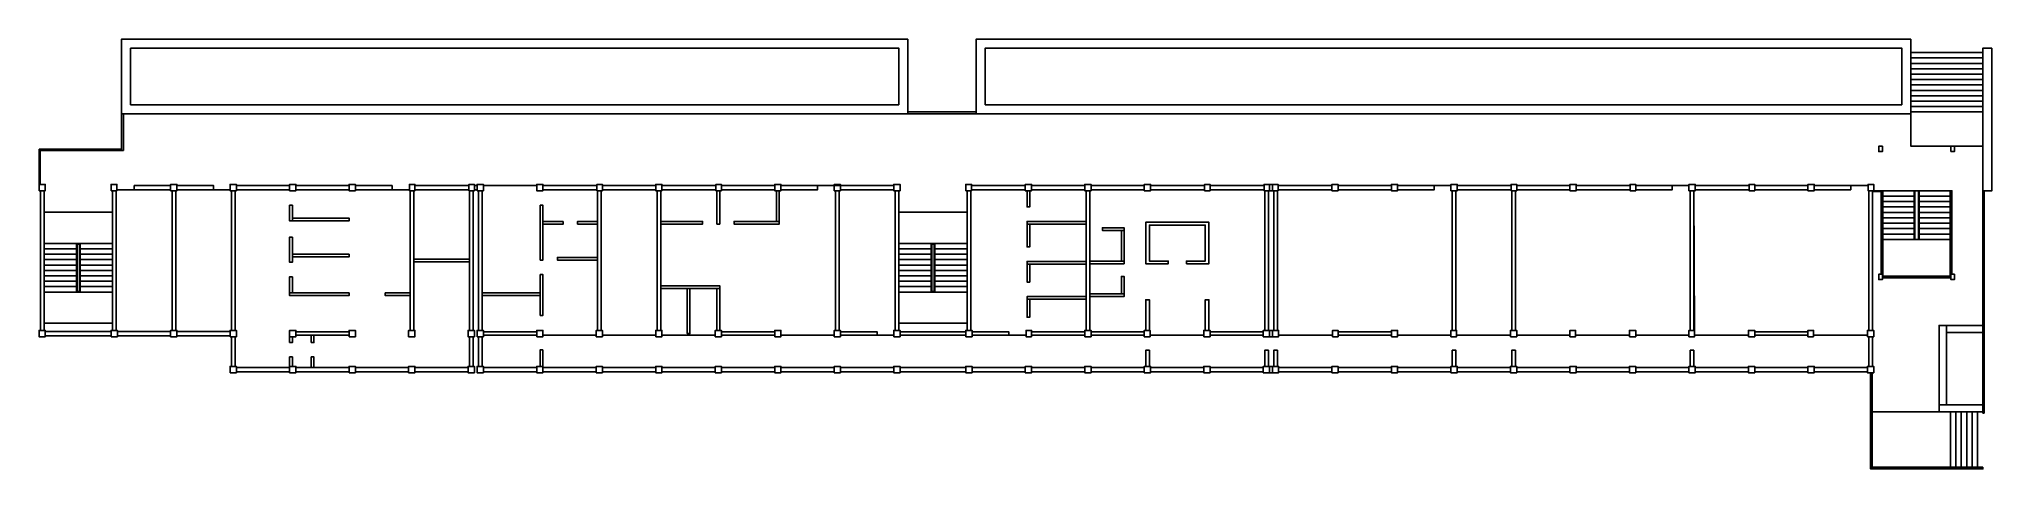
# Model space of a CAD drawing. Extents: x 1507 to 12338, y 1349 to 3734.
import ezdxf

# ---------------------------------------------------------------- set-up
doc = ezdxf.new("R2010")
doc.units = 0
doc.header["$MEASUREMENT"] = 0
for name, color, linetype in [('Entrance', 2, 'CONTINUOUS'), ('Labs', 1, 'CONTINUOUS'), ('Offices', 1, 'CONTINUOUS'), ('Stairs', 2, 'CONTINUOUS'), ('Toilets', 40, 'CONTINUOUS'), ('Walls', 6, 'CONTINUOUS')]:
    doc.layers.add(name, color=color, linetype=linetype)

msp = doc.modelspace()

# ---------------------------------------------------------------- linework, layer by layer
at = {"layer": 'Entrance'}
for points in [[(11888, 3329), (12288, 3329), (12288, 3139), (11888, 3139)], [(12108, 1665), (11673, 1665), (11673, 1359), (12108, 1359)]]:
    msp.add_lwpolyline(points, close=True, dxfattribs=at)
at = {"layer": 'Labs'}
for points in [[(9345, 2117), (9337, 2117), (9337, 2090), (9042, 2090), (9042, 2117), (9007, 2117), (9007, 2110), (8712, 2110), (8712, 2117), (8681, 2117), (8681, 2090), (8382, 2090), (8382, 2117), (8375, 2117), (8375, 2892), (8379, 2892), (8379, 2898), (8677, 2898), (8677, 2892), (8712, 2892), (8712, 2898), (9007, 2898), (9007, 2892), (9042, 2892), (9042, 2898), (9245, 2898), (9245, 2921), (9337, 2921), (9337, 2892), (9345, 2892)], [(10665, 2117), (10657, 2117), (10657, 2090), (10362, 2090), (10362, 2117), (10327, 2117), (10327, 2090), (10029, 2090), (10029, 2117), (9997, 2117), (9997, 2090), (9702, 2090), (9702, 2117), (9695, 2117), (9695, 2892), (9702, 2892), (9702, 2898), (9997, 2898), (9997, 2892), (10032, 2892), (10032, 2898), (10331, 2898), (10331, 2892), (10362, 2892), (10362, 2898), (10565, 2898), (10565, 2921), (10657, 2921), (10657, 2892), (10665, 2892)], [(11655, 2117), (11647, 2117), (11647, 2090), (11349, 2090), (11349, 2117), (11317, 2117), (11317, 2110), (11022, 2110), (11022, 2117), (10987, 2117), (10987, 2090), (10689, 2090), (10689, 2117), (10685, 2892), (10692, 2892), (10692, 2898), (10991, 2898), (10991, 2892), (11022, 2892), (11022, 2898), (11317, 2898), (11317, 2892), (11352, 2892), (11352, 2898), (11555, 2898), (11555, 2921), (11651, 2921), (11651, 2892), (11655, 2892)]]:
    msp.add_lwpolyline(points, close=True, dxfattribs=at)
at = {"layer": 'Offices'}
for p, q in [((3465, 2898), (3561, 2898)), ((5825, 2921), (5952, 2921)), ((6155, 2090), (6247, 2090))]:
    msp.add_line(p, q, dxfattribs=at)
for points in [[(3565, 2325), (3427, 2325), (3427, 2310), (3565, 2310), (3565, 2117), (3557, 2117), (3557, 2082), (3592, 2082), (3592, 2117), (3585, 2117), (3585, 2498), (3895, 2498), (3895, 2117), (3887, 2117), (3887, 2082), (3895, 2082), (3895, 1917), (3887, 1917), (3887, 1911), (3592, 1911), (3592, 1917), (3557, 1917), (3557, 1911), (3262, 1911), (3262, 1917), (3227, 1917), (3227, 1911), (3032, 1911), (3032, 1970), (3017, 1970), (3017, 1911), (2932, 1911), (2932, 1917), (2912, 1917), (2912, 1970), (2897, 1970), (2897, 1917), (2897, 1911), (2602, 1911), (2602, 1917), (2595, 1917), (2595, 2082), (2602, 2082), (2602, 2117), (2595, 2117), (2595, 2892), (2602, 2892), (2602, 2898), (2897, 2898), (2897, 2892), (2932, 2892), (2932, 2898), (3227, 2898), (3227, 2892), (3262, 2892), (3262, 2898), (3465, 2898), (3561, 2898), (3561, 2892), (3565, 2892)], [(4605, 2722), (4494, 2722), (4494, 2707), (4605, 2707), (4605, 2522), (4382, 2522), (4382, 2507), (4605, 2507), (4605, 2117), (4597, 2117), (4597, 2090), (4302, 2090), (4302, 2117), (4267, 2117), (4267, 2110), (3972, 2110), (3972, 2117), (3965, 2117), (3965, 2310), (4287, 2310), (4287, 2200), (4302, 2200), (4302, 2427), (4287, 2427), (4287, 2325), (3965, 2325), (3965, 2892), (3972, 2892), (3972, 2921), (4267, 2921), (4267, 2892), (4302, 2892), (4302, 2898), (4601, 2898), (4601, 2892), (4605, 2892)], [(4935, 2117), (4927, 2117), (4927, 2090), (4632, 2090), (4632, 2117), (4625, 2117), (4625, 2892), (4632, 2892), (4632, 2898), (4927, 2898), (4927, 2892), (4935, 2892)], [(5925, 2117), (5917, 2117), (5917, 2090), (5622, 2090), (5622, 2117), (5587, 2117), (5587, 2110), (5292, 2110), (5292, 2117), (5282, 2117), (5282, 2350), (5282, 2365), (4955, 2365), (4955, 2707), (5187, 2707), (5187, 2722), (4955, 2722), (4955, 2892), (4962, 2892), (4962, 2898), (5261, 2898), (5261, 2892), (5267, 2892), (5267, 2707), (5282, 2707), (5282, 2892), (5292, 2892), (5292, 2898), (5587, 2898), (5587, 2892), (5597, 2892), (5597, 2722), (5362, 2722), (5362, 2707), (5612, 2707), (5612, 2722), (5612, 2722), (5612, 2892), (5622, 2892), (5622, 2898), (5825, 2898), (5825, 2921), (5917, 2921), (5917, 2892), (5925, 2892)], [(6255, 2117), (6247, 2117), (6247, 2090), (6155, 2090), (6155, 2110), (5952, 2110), (5952, 2117), (5945, 2117), (5945, 2892), (5952, 2892), (5952, 2898), (6247, 2898), (6247, 2892), (6255, 2892)], [(6987, 2385), (7002, 2385), (7002, 2485), (7315, 2485), (7315, 2305), (6987, 2305), (6987, 2290), (6987, 2190), (7002, 2190), (7002, 2290), (7315, 2290), (7315, 2117), (7307, 2117), (7307, 2110), (7012, 2110), (7012, 2117), (6981, 2117), (6981, 2090), (6885, 2090), (6885, 2110), (6682, 2110), (6682, 2117), (6675, 2117), (6675, 2892), (6679, 2892), (6679, 2898), (6977, 2898), (6977, 2892), (6987, 2892), (6987, 2802), (7002, 2802), (7002, 2892), (7012, 2892), (7012, 2898), (7307, 2898), (7307, 2892), (7315, 2892), (7315, 2722), (6987, 2722), (6987, 2707), (6987, 2580), (7002, 2580), (7002, 2707), (7315, 2707), (7315, 2500), (6987, 2500), (6987, 2485)], [(8305, 2117), (8297, 2117), (8297, 2110), (8002, 2110), (8002, 2117), (7995, 2117), (7995, 2287), (7975, 2287), (7975, 2117), (7967, 2117), (7967, 2090), (7669, 2090), (7669, 2117), (7665, 2117), (7665, 2287), (7645, 2287), (7645, 2117), (7637, 2117), (7637, 2110), (7342, 2110), (7342, 2117), (7335, 2117), (7335, 2305), (7525, 2305), (7525, 2320), (7525, 2417), (7510, 2417), (7510, 2320), (7335, 2320), (7335, 2487), (7525, 2487), (7525, 2502), (7525, 2672), (7525, 2687), (7405, 2687), (7405, 2672), (7510, 2672), (7510, 2502), (7335, 2502), (7335, 2892), (7342, 2892), (7342, 2898), (7637, 2898), (7637, 2892), (7672, 2892), (7672, 2898), (7971, 2898), (7971, 2892), (8002, 2892), (8002, 2898), (8301, 2898), (8301, 2892), (8305, 2892)], [(9675, 2117), (9667, 2117), (9667, 2090), (9369, 2090), (9369, 2117), (9365, 2117), (9365, 2892), (9372, 2892), (9372, 2898), (9671, 2898), (9671, 2892), (9675, 2892)], [(4414, 2722), (4302, 2722), (4302, 2812), (4287, 2812), (4287, 2507), (4302, 2507), (4302, 2707), (4414, 2707)], [(5267, 2117), (5257, 2117), (5257, 2090), (4962, 2090), (4962, 2117), (4955, 2117), (4955, 2350), (5102, 2350), (5102, 2100), (5117, 2100), (5117, 2350), (5267, 2350)]]:
    msp.add_lwpolyline(points, close=True, dxfattribs=at)
at = {"layer": 'Stairs'}
for p, q in [((12288, 3659), (11888, 3659)), ((12288, 3629), (11888, 3629)), ((12288, 3599), (11888, 3599)), ((12288, 3569), (11888, 3569)), ((12288, 3539), (11888, 3539)), ((12288, 3509), (11888, 3509)), ((12288, 3479), (11888, 3479)), ((12288, 3449), (11888, 3449)), ((12288, 3419), (11888, 3419)), ((12288, 3389), (11888, 3389)), ((12288, 3359), (11888, 3359)), ((12288, 3329), (11888, 3329)), ((11729, 2429), (11729, 2892)), ((12111, 2892), (11729, 2892)), ((11729, 2862), (11910, 2862)), ((11729, 2832), (11910, 2832)), ((11733, 2622), (11733, 2892)), ((11733, 2418), (11733, 2892)), ((11906, 2892), (11906, 2622)), ((11910, 2892), (11910, 2622)), ((11930, 2892), (11930, 2622)), ((11930, 2862), (12111, 2862)), ((11930, 2832), (12111, 2832)), ((11934, 2892), (11934, 2622)), ((12107, 2892), (12107, 2418)), ((12111, 2892), (12111, 2429)), ((11729, 2802), (11910, 2802)), ((11729, 2772), (11910, 2772)), ((11729, 2742), (11910, 2742)), ((11729, 2712), (11910, 2712)), ((11930, 2802), (12111, 2802)), ((11930, 2772), (12111, 2772)), ((11930, 2742), (12111, 2742)), ((11930, 2712), (12111, 2712)), ((1535, 2600), (1715, 2600)), ((1715, 2330), (1715, 2600)), ((1735, 2600), (1715, 2600)), ((1719, 2330), (1719, 2600)), ((1731, 2330), (1731, 2600)), ((1735, 2600), (1915, 2600)), ((1735, 2330), (1735, 2600)), ((6275, 2600), (6455, 2600)), ((6455, 2330), (6455, 2600)), ((6475, 2600), (6455, 2600)), ((6459, 2330), (6459, 2600)), ((6471, 2330), (6471, 2600)), ((6475, 2330), (6475, 2600)), ((6475, 2600), (6655, 2600)), ((11729, 2682), (11910, 2682)), ((11729, 2652), (11910, 2652)), ((11729, 2622), (12111, 2622)), ((11930, 2682), (12111, 2682)), ((11930, 2652), (12111, 2652)), ((1535, 2570), (1715, 2570)), ((1535, 2540), (1715, 2540)), ((1535, 2510), (1715, 2510)), ((1735, 2596), (1715, 2596)), ((1735, 2570), (1915, 2570)), ((1735, 2540), (1915, 2540)), ((1735, 2510), (1915, 2510)), ((6275, 2570), (6455, 2570)), ((6275, 2540), (6455, 2540)), ((6275, 2510), (6455, 2510)), ((6475, 2596), (6455, 2596)), ((6475, 2570), (6655, 2570)), ((6475, 2540), (6655, 2540)), ((6475, 2510), (6655, 2510)), ((1535, 2480), (1715, 2480)), ((1535, 2450), (1715, 2450)), ((1535, 2420), (1715, 2420)), ((1535, 2390), (1715, 2390)), ((1735, 2480), (1915, 2480)), ((1735, 2450), (1915, 2450)), ((1735, 2420), (1915, 2420)), ((1735, 2390), (1915, 2390)), ((6275, 2480), (6455, 2480)), ((6275, 2450), (6455, 2450)), ((6275, 2420), (6455, 2420)), ((6275, 2390), (6455, 2390)), ((6475, 2480), (6655, 2480)), ((6475, 2450), (6655, 2450)), ((6475, 2420), (6655, 2420)), ((6475, 2390), (6655, 2390)), ((11730, 2418), (12107, 2418)), ((11730, 2414), (12110, 2414)), ((1535, 2360), (1715, 2360)), ((1535, 2330), (1715, 2330)), ((1715, 2334), (1735, 2334)), ((1715, 2330), (1735, 2330)), ((1735, 2360), (1915, 2360)), ((1735, 2330), (1915, 2330)), ((6275, 2360), (6455, 2360)), ((6275, 2330), (6455, 2330)), ((6455, 2334), (6475, 2334)), ((6455, 2330), (6475, 2330)), ((6475, 2360), (6655, 2360)), ((6475, 2330), (6655, 2330)), ((12108, 1359), (12108, 1665)), ((12138, 1359), (12138, 1665)), ((12168, 1359), (12168, 1665)), ((12198, 1359), (12198, 1665)), ((12228, 1359), (12228, 1665)), ((12258, 1359), (12258, 1665))]:
    msp.add_line(p, q, dxfattribs=at)
for points in [[(12288, 3659), (11888, 3659), (11888, 3329), (12288, 3329)], [(12107, 2892), (11733, 2892), (11733, 2418), (12107, 2418)], [(1535, 2157), (1915, 2157), (1915, 2774), (1535, 2774)], [(6275, 2157), (6655, 2157), (6655, 2774), (6275, 2774)], [(12258, 1665), (12108, 1665), (12108, 1359), (12258, 1359)]]:
    msp.add_lwpolyline(points, close=True, dxfattribs=at)
at = {"layer": 'Toilets'}
for points in [[(2245, 2117), (2237, 2117), (2237, 2111), (1942, 2111), (1942, 2117), (1935, 2117), (1935, 2892), (1939, 2892), (1939, 2898), (2035, 2898), (2237, 2898), (2237, 2892), (2245, 2892)], [(2575, 2117), (2567, 2117), (2567, 2111), (2272, 2111), (2272, 2117), (2265, 2117), (2265, 2892), (2272, 2892), (2272, 2898), (2475, 2898), (2567, 2898), (2567, 2892), (2575, 2892)]]:
    msp.add_lwpolyline(points, close=True, dxfattribs=at)
at = {"layer": 'Walls'}
for points in [[(6325, 3734), (1965, 3734), (1965, 3319), (6325, 3319)], [(2015, 3684), (6275, 3684), (6275, 3369), (2015, 3369)], [(11888, 3734), (6705, 3734), (6705, 3319), (11888, 3319)], [(6755, 3369), (11838, 3369), (11838, 3684), (6755, 3684)], [(12338, 3684), (12288, 3684), (12288, 2892), (12338, 2892)], [(1975, 3115), (1975, 3319), (1965, 3319), (1965, 3115)], [(6325, 3319), (6705, 3319), (6705, 3329), (6325, 3329)], [(1507, 3122), (1965, 3122), (1965, 3115), (1507, 3115)], [(1513, 2927), (1507, 2927), (1507, 3115), (1513, 3115)], [(11730, 3139), (11710, 3139), (11710, 3109), (11730, 3109)], [(12110, 3109), (12130, 3109), (12130, 3139), (12110, 3139)], [(1507, 2892), (1542, 2892), (1542, 2927), (1507, 2927)], [(1907, 2892), (1939, 2892), (1939, 2927), (1907, 2927)], [(2237, 2892), (2272, 2892), (2272, 2927), (2237, 2927)], [(2567, 2892), (2602, 2892), (2602, 2927), (2567, 2927)], [(2897, 2892), (2932, 2892), (2932, 2927), (2897, 2927)], [(3227, 2892), (3262, 2892), (3262, 2927), (3227, 2927)], [(3561, 2892), (3592, 2892), (3592, 2927), (3561, 2927)], [(3891, 2892), (3922, 2892), (3922, 2927), (3891, 2927)], [(3937, 2892), (3972, 2892), (3972, 2927), (3937, 2927)], [(4267, 2892), (4302, 2892), (4302, 2927), (4267, 2927)], [(4601, 2892), (4632, 2892), (4632, 2927), (4601, 2927)], [(4927, 2892), (4962, 2892), (4962, 2927), (4927, 2927)], [(5261, 2892), (5292, 2892), (5292, 2927), (5261, 2927)], [(5587, 2892), (5622, 2892), (5622, 2927), (5587, 2927)], [(5917, 2892), (5952, 2892), (5952, 2927), (5917, 2927)], [(6247, 2892), (6282, 2892), (6282, 2927), (6247, 2927)], [(6247, 2892), (6282, 2892), (6282, 2927), (6247, 2927)], [(6647, 2892), (6679, 2892), (6679, 2927), (6647, 2927)], [(6977, 2892), (7012, 2892), (7012, 2927), (6977, 2927)], [(7307, 2892), (7342, 2892), (7342, 2927), (7307, 2927)], [(7637, 2892), (7672, 2892), (7672, 2927), (7637, 2927)], [(7971, 2892), (8002, 2892), (8002, 2927), (7971, 2927)], [(8332, 2927), (8347, 2927), (8347, 2892), (8332, 2892)], [(8677, 2892), (8712, 2892), (8712, 2927), (8677, 2927)], [(9007, 2892), (9042, 2892), (9042, 2927), (9007, 2927)], [(9337, 2892), (9372, 2892), (9372, 2927), (9337, 2927)], [(9671, 2892), (9702, 2892), (9702, 2927), (9671, 2927)], [(9997, 2892), (10032, 2892), (10032, 2927), (9997, 2927)], [(10331, 2892), (10362, 2892), (10362, 2927), (10331, 2927)], [(10657, 2892), (10692, 2892), (10692, 2927), (10657, 2927)], [(11317, 2892), (11352, 2892), (11352, 2927), (11317, 2927)], [(1535, 2892), (1515, 2892), (1515, 2117), (1535, 2117)], [(1935, 2117), (1915, 2117), (1915, 2892), (1935, 2892)], [(2035, 2921), (2237, 2921), (2237, 2898), (2035, 2898)], [(2265, 2892), (2245, 2892), (2245, 2117), (2265, 2117)], [(2272, 2921), (2475, 2921), (2475, 2898), (2272, 2898)], [(2595, 2892), (2575, 2892), (2575, 2117), (2595, 2117)], [(2897, 2921), (2602, 2921), (2602, 2898), (2897, 2898)], [(3227, 2921), (2932, 2921), (2932, 2898), (3227, 2898)], [(3465, 2921), (3262, 2921), (3262, 2898), (3465, 2898)], [(3585, 2117), (3565, 2117), (3565, 2892), (3585, 2892)], [(3592, 2921), (3891, 2921), (3891, 2898), (3592, 2898)], [(3915, 2117), (3895, 2117), (3895, 2892), (3915, 2892)], [(3922, 2921), (3937, 2921), (3937, 2898), (3922, 2898)], [(3965, 2892), (3945, 2892), (3945, 2117), (3965, 2117)], [(4601, 2921), (4302, 2921), (4302, 2898), (4601, 2898)], [(4625, 2892), (4605, 2892), (4605, 2117), (4625, 2117)], [(4927, 2921), (4632, 2921), (4632, 2898), (4927, 2898)], [(4955, 2892), (4935, 2892), (4935, 2117), (4955, 2117)], [(5261, 2921), (4962, 2921), (4962, 2898), (5261, 2898)], [(5267, 2707), (5282, 2707), (5282, 2892), (5267, 2892)], [(5292, 2921), (5587, 2921), (5587, 2898), (5292, 2898)], [(5612, 2892), (5597, 2892), (5597, 2722), (5612, 2722)], [(5825, 2921), (5622, 2921), (5622, 2898), (5825, 2898)], [(5925, 2892), (5945, 2892), (5945, 2117), (5925, 2117)], [(6247, 2921), (5952, 2921), (5952, 2898), (6247, 2898)], [(6255, 2117), (6275, 2117), (6275, 2892), (6255, 2892)], [(6675, 2892), (6655, 2892), (6655, 2117), (6675, 2117)], [(6977, 2921), (6679, 2921), (6679, 2898), (6977, 2898)], [(6987, 2802), (7002, 2802), (7002, 2892), (6987, 2892)], [(7307, 2921), (7012, 2921), (7012, 2898), (7307, 2898)], [(7315, 2117), (7335, 2117), (7335, 2892), (7315, 2892)], [(7637, 2921), (7342, 2921), (7342, 2898), (7637, 2898)], [(7971, 2921), (7672, 2921), (7672, 2898), (7971, 2898)], [(8002, 2921), (8301, 2921), (8301, 2898), (8002, 2898)], [(8305, 2117), (8325, 2117), (8325, 2892), (8305, 2892)], [(8375, 2117), (8355, 2117), (8355, 2892), (8375, 2892)], [(8677, 2921), (8379, 2921), (8379, 2898), (8677, 2898)], [(9007, 2921), (8712, 2921), (8712, 2898), (9007, 2898)], [(9245, 2921), (9042, 2921), (9042, 2898), (9245, 2898)], [(9365, 2892), (9345, 2892), (9345, 2117), (9365, 2117)], [(9671, 2921), (9372, 2921), (9372, 2898), (9671, 2898)], [(9695, 2892), (9675, 2892), (9675, 2117), (9695, 2117)], [(9997, 2921), (9702, 2921), (9702, 2898), (9997, 2898)], [(10331, 2921), (10032, 2921), (10032, 2898), (10331, 2898)], [(10565, 2921), (10362, 2921), (10362, 2898), (10565, 2898)], [(10665, 2117), (10685, 2117), (10685, 2892), (10665, 2892)], [(10692, 2921), (10991, 2921), (10991, 2898), (10692, 2898)], [(11022, 2921), (11317, 2921), (11317, 2898), (11022, 2898)], [(11352, 2921), (11555, 2921), (11555, 2898), (11352, 2898)], [(11675, 2117), (11655, 2117), (11655, 2892), (11675, 2892)], [(11724, 2892), (11675, 2892), (11675, 2888), (11724, 2888)], [(11729, 2892), (11724, 2892), (11724, 2429), (11729, 2429)], [(12111, 2429), (12116, 2429), (12116, 2892), (12111, 2892)], [(12288, 2892), (12294, 2892), (12294, 1659), (12288, 1659)], [(2912, 2812), (2897, 2812), (2897, 2725), (2912, 2725)], [(2912, 2740), (3227, 2740), (3227, 2725), (2912, 2725)], [(4302, 2812), (4287, 2812), (4287, 2507), (4302, 2507)], [(4414, 2722), (4302, 2722), (4302, 2707), (4414, 2707)], [(4494, 2722), (4605, 2722), (4605, 2707), (4494, 2707)], [(5187, 2722), (4955, 2722), (4955, 2707), (5187, 2707)], [(5612, 2707), (5362, 2707), (5362, 2722), (5612, 2722)], [(6987, 2722), (7315, 2722), (7315, 2707), (6987, 2707)], [(7870, 2487), (7870, 2502), (7975, 2502), (7975, 2702), (7665, 2702), (7665, 2502), (7770, 2502), (7770, 2487), (7645, 2487), (7645, 2717), (7995, 2717), (7995, 2487)], [(2912, 2635), (2897, 2635), (2897, 2495), (2912, 2495)], [(7002, 2707), (6987, 2707), (6987, 2580), (7002, 2580)], [(7525, 2687), (7405, 2687), (7405, 2672), (7525, 2672)], [(7525, 2502), (7510, 2502), (7510, 2672), (7525, 2672)], [(3227, 2540), (2912, 2540), (2912, 2525), (3227, 2525)], [(3585, 2513), (3895, 2513), (3895, 2498), (3585, 2498)], [(4382, 2522), (4605, 2522), (4605, 2507), (4382, 2507)], [(6987, 2485), (7315, 2485), (7315, 2500), (6987, 2500)], [(7335, 2502), (7525, 2502), (7525, 2487), (7335, 2487)], [(2912, 2415), (2897, 2415), (2897, 2325), (2912, 2325)], [(4302, 2427), (4287, 2427), (4287, 2200), (4302, 2200)], [(7002, 2485), (6987, 2485), (6987, 2385), (7002, 2385)], [(7525, 2417), (7510, 2417), (7510, 2320), (7525, 2320)], [(11730, 2429), (11710, 2429), (11710, 2399), (11730, 2399)], [(11730, 2414), (12110, 2414), (12110, 2409), (11730, 2409)], [(12130, 2429), (12110, 2429), (12110, 2399), (12130, 2399)], [(3227, 2325), (2897, 2325), (2897, 2310), (3227, 2310)], [(3427, 2325), (3565, 2325), (3565, 2310), (3427, 2310)], [(4287, 2325), (3965, 2325), (3965, 2310), (4287, 2310)], [(5282, 2365), (4955, 2365), (4955, 2350), (5282, 2350)], [(5117, 2350), (5102, 2350), (5102, 2100), (5117, 2100)], [(5282, 2350), (5267, 2350), (5267, 2117), (5282, 2117)], [(6987, 2305), (7315, 2305), (7315, 2290), (6987, 2290)], [(7002, 2190), (6987, 2190), (6987, 2290), (7002, 2290)], [(7525, 2305), (7335, 2305), (7335, 2320), (7525, 2320)], [(7665, 2287), (7645, 2287), (7645, 2117), (7665, 2117)], [(7995, 2117), (7975, 2117), (7975, 2287), (7995, 2287)], [(1507, 2082), (1542, 2082), (1542, 2117), (1507, 2117)], [(1542, 2111), (1907, 2111), (1907, 2088), (1542, 2088)], [(1907, 2082), (1942, 2082), (1942, 2117), (1907, 2117)], [(1942, 2111), (2237, 2111), (2237, 2088), (1942, 2088)], [(2237, 2082), (2272, 2082), (2272, 2117), (2237, 2117)], [(2272, 2111), (2567, 2111), (2567, 2088), (2272, 2088)], [(2567, 2082), (2602, 2082), (2602, 2117), (2567, 2117)], [(2575, 1917), (2595, 1917), (2595, 2082), (2575, 2082)], [(2897, 2082), (2932, 2082), (2932, 2117), (2897, 2117)], [(2897, 2050), (2912, 2050), (2912, 2082), (2897, 2082)], [(2932, 2110), (3227, 2110), (3227, 2090), (2932, 2090)], [(3017, 2050), (3032, 2050), (3032, 2090), (3017, 2090)], [(3227, 2082), (3262, 2082), (3262, 2117), (3227, 2117)], [(3557, 2082), (3592, 2082), (3592, 2117), (3557, 2117)], [(3887, 2082), (3922, 2082), (3922, 2117), (3887, 2117)], [(3915, 1917), (3895, 1917), (3895, 2082), (3915, 2082)], [(3937, 2082), (3972, 2082), (3972, 2117), (3937, 2117)], [(3965, 2082), (3945, 2082), (3945, 1917), (3965, 1917)], [(4267, 2110), (3972, 2110), (3972, 2090), (4267, 2090)], [(4267, 2082), (4302, 2082), (4302, 2117), (4267, 2117)], [(4267, 2082), (4302, 2082), (4302, 2117), (4267, 2117)], [(4597, 2082), (4632, 2082), (4632, 2117), (4597, 2117)], [(4927, 2082), (4962, 2082), (4962, 2117), (4927, 2117)], [(5257, 2082), (5292, 2082), (5292, 2117), (5257, 2117)], [(5587, 2110), (5292, 2110), (5292, 2090), (5587, 2090)], [(5587, 2082), (5622, 2082), (5622, 2117), (5587, 2117)], [(5917, 2082), (5952, 2082), (5952, 2117), (5917, 2117)], [(5917, 2082), (5952, 2082), (5952, 2117), (5917, 2117)], [(6155, 2110), (5952, 2110), (5952, 2090), (6155, 2090)], [(6247, 2082), (6282, 2082), (6282, 2117), (6247, 2117)], [(6647, 2110), (6282, 2110), (6282, 2090), (6647, 2090)], [(6647, 2082), (6682, 2082), (6682, 2117), (6647, 2117)], [(6647, 2082), (6682, 2082), (6682, 2117), (6647, 2117)], [(6885, 2110), (6682, 2110), (6682, 2090), (6885, 2090)], [(7012, 2110), (7307, 2110), (7307, 2090), (7012, 2090)], [(7307, 2082), (7342, 2082), (7342, 2117), (7307, 2117)], [(7307, 2082), (7342, 2082), (7342, 2117), (7307, 2117)], [(7637, 2110), (7342, 2110), (7342, 2090), (7637, 2090)], [(7637, 2082), (7669, 2082), (7669, 2117), (7637, 2117)], [(7967, 2082), (8002, 2082), (8002, 2117), (7967, 2117)], [(7967, 2082), (8002, 2082), (8002, 2117), (7967, 2117)], [(8297, 2090), (8002, 2090), (8002, 2110), (8297, 2110)], [(8297, 2082), (8332, 2082), (8332, 2117), (8297, 2117)], [(8297, 2082), (8332, 2082), (8332, 2117), (8297, 2117)], [(8347, 2117), (8332, 2117), (8332, 2082), (8347, 2082)], [(8347, 2082), (8382, 2082), (8382, 2117), (8347, 2117)], [(9007, 2110), (8712, 2110), (8712, 2090), (9007, 2090)], [(9007, 2082), (9042, 2082), (9042, 2117), (9007, 2117)], [(9337, 2082), (9369, 2082), (9369, 2117), (9337, 2117)], [(9667, 2082), (9702, 2082), (9702, 2117), (9667, 2117)], [(9997, 2082), (10029, 2082), (10029, 2117), (9997, 2117)], [(10327, 2082), (10362, 2082), (10362, 2117), (10327, 2117)], [(10657, 2082), (10689, 2082), (10689, 2117), (10657, 2117)], [(10987, 2082), (11022, 2082), (11022, 2117), (10987, 2117)], [(11317, 2090), (11022, 2090), (11022, 2110), (11317, 2110)], [(11647, 2082), (11682, 2082), (11682, 2117), (11647, 2117)], [(11647, 2082), (11682, 2082), (11682, 2117), (11647, 2117)], [(11675, 2082), (11655, 2082), (11655, 1917), (11675, 1917)], [(12085, 1705), (12045, 1705), (12045, 2145), (12085, 2145)], [(12085, 2145), (12288, 2145), (12288, 2105), (12085, 2105)], [(2912, 1970), (2897, 1970), (2897, 1917), (2912, 1917)], [(3032, 1970), (3017, 1970), (3017, 1911), (3032, 1911)], [(4302, 2010), (4287, 2010), (4287, 1917), (4302, 1917)], [(7665, 2007), (7645, 2007), (7645, 1917), (7665, 1917)], [(8325, 1917), (8305, 1917), (8305, 2007), (8325, 2007)], [(8375, 2007), (8355, 2007), (8355, 1917), (8375, 1917)], [(9345, 2007), (9365, 2007), (9365, 1917), (9345, 1917)], [(9695, 2007), (9675, 2007), (9675, 1917), (9695, 1917)], [(10685, 2007), (10665, 2007), (10665, 1917), (10685, 1917)], [(2567, 1882), (2602, 1882), (2602, 1917), (2567, 1917)], [(2567, 1882), (2602, 1882), (2602, 1917), (2567, 1917)], [(2897, 1911), (2602, 1911), (2602, 1888), (2897, 1888)], [(2897, 1882), (2932, 1882), (2932, 1917), (2897, 1917)], [(2932, 1911), (3227, 1911), (3227, 1888), (2932, 1888)], [(3227, 1882), (3262, 1882), (3262, 1917), (3227, 1917)], [(3557, 1882), (3592, 1882), (3592, 1917), (3557, 1917)], [(3887, 1882), (3922, 1882), (3922, 1917), (3887, 1917)], [(3937, 1882), (3972, 1882), (3972, 1917), (3937, 1917)], [(4302, 1917), (4267, 1917), (4267, 1882), (4302, 1882)], [(4597, 1917), (4632, 1917), (4632, 1882), (4597, 1882)], [(4927, 1917), (4962, 1917), (4962, 1882), (4927, 1882)], [(5257, 1917), (5292, 1917), (5292, 1882), (5257, 1882)], [(5292, 1911), (5587, 1911), (5587, 1888), (5292, 1888)], [(5587, 1917), (5622, 1917), (5622, 1882), (5587, 1882)], [(5917, 1917), (5952, 1917), (5952, 1882), (5917, 1882)], [(6247, 1917), (6282, 1917), (6282, 1882), (6247, 1882)], [(6647, 1917), (6682, 1917), (6682, 1882), (6647, 1882)], [(6977, 1917), (7012, 1917), (7012, 1882), (6977, 1882)], [(7012, 1911), (7307, 1911), (7307, 1888), (7012, 1888)], [(7307, 1917), (7342, 1917), (7342, 1882), (7307, 1882)], [(7637, 1917), (7672, 1917), (7672, 1882), (7637, 1882)], [(7967, 1917), (8002, 1917), (8002, 1882), (7967, 1882)], [(8297, 1917), (8332, 1917), (8332, 1882), (8297, 1882)], [(8332, 1882), (8347, 1882), (8347, 1917), (8332, 1917)], [(8347, 1917), (8382, 1917), (8382, 1882), (8347, 1882)], [(8677, 1917), (8712, 1917), (8712, 1882), (8677, 1882)], [(9007, 1911), (8712, 1911), (8712, 1888), (9007, 1888)], [(9007, 1917), (9042, 1917), (9042, 1882), (9007, 1882)], [(9337, 1917), (9372, 1917), (9372, 1882), (9337, 1882)], [(9372, 1911), (9667, 1911), (9667, 1888), (9372, 1888)], [(9667, 1917), (9702, 1917), (9702, 1882), (9667, 1882)], [(9997, 1917), (10032, 1917), (10032, 1882), (9997, 1882)], [(10327, 1917), (10362, 1917), (10362, 1882), (10327, 1882)], [(10657, 1917), (10692, 1917), (10692, 1882), (10657, 1882)], [(10987, 1917), (11022, 1917), (11022, 1882), (10987, 1882)], [(11317, 1911), (11022, 1911), (11022, 1888), (11317, 1888)], [(11022, 1911), (11317, 1911), (11317, 1888), (11022, 1888)], [(11352, 1917), (11317, 1917), (11317, 1882), (11352, 1882)], [(11682, 1917), (11647, 1917), (11647, 1882), (11682, 1882)], [(11665, 1359), (11673, 1359), (11673, 1882), (11665, 1882)], [(12288, 1705), (12045, 1705), (12045, 1665), (12288, 1665)], [(12288, 1359), (11665, 1359), (11665, 1349), (12288, 1349)]]:
    msp.add_lwpolyline(points, close=True, dxfattribs=at)
for points in [[(5261, 2892), (5261, 2927), (5292, 2927), (5292, 2892), (5261, 2892)], [(5587, 2892), (5587, 2927), (5622, 2927), (5622, 2892), (5587, 2892)], [(6247, 2892), (6247, 2927), (6282, 2927), (6282, 2892), (6247, 2892)], [(6647, 2892), (6647, 2927), (6679, 2927), (6679, 2892), (6647, 2892)], [(8301, 2892), (8301, 2927), (8332, 2927), (8332, 2892), (8301, 2892)], [(8347, 2892), (8347, 2927), (8379, 2927), (8379, 2892), (8347, 2892)], [(10991, 2892), (10991, 2927), (11022, 2927), (11022, 2892), (10991, 2892)], [(11651, 2892), (11651, 2927), (11682, 2927), (11682, 2892), (11651, 2892)], [(1542, 2082), (1542, 2117), (1507, 2117), (1507, 2082), (1542, 2082)], [(7012, 2082), (7012, 2117), (6981, 2117), (6981, 2082), (7012, 2082)], [(8712, 2082), (8712, 2117), (8681, 2117), (8681, 2082), (8712, 2082)], [(11349, 2082), (11349, 2117), (11317, 2117), (11317, 2082), (11349, 2082)], [(3227, 1882), (3227, 1917), (3262, 1917), (3262, 1911), (3557, 1911), (3557, 1917), (3592, 1917), (3592, 1911), (3887, 1911), (3887, 1917), (3922, 1917), (3922, 1882), (3887, 1882), (3887, 1888), (3592, 1888), (3592, 1882), (3557, 1882), (3557, 1888), (3262, 1888), (3262, 1882), (3227, 1882)], [(3972, 1882), (3972, 1917), (3937, 1917), (3937, 1882), (3972, 1882)], [(3937, 1882), (3937, 1917), (3972, 1917), (3972, 1911), (4267, 1911), (4267, 1917), (4302, 1917), (4302, 1911), (4597, 1911), (4597, 1917), (4632, 1917), (4632, 1911), (4927, 1911), (4927, 1917), (4962, 1917), (4962, 1911), (5257, 1911), (5257, 1917), (5292, 1917), (5292, 1882), (5257, 1882), (5257, 1888), (4962, 1888), (4962, 1882), (4927, 1882), (4927, 1888), (4632, 1888), (4632, 1882), (4597, 1882), (4597, 1888), (4302, 1888), (4302, 1882), (4267, 1882), (4267, 1888), (3972, 1888), (3972, 1882), (3937, 1882)], [(5587, 1882), (5587, 1917), (5622, 1917), (5622, 1911), (5917, 1911), (5917, 1917), (5952, 1917), (5952, 1911), (6247, 1911), (6247, 1917), (6282, 1917), (6282, 1911), (6647, 1911), (6647, 1917), (6682, 1917), (6682, 1911), (6977, 1911), (6977, 1917), (7012, 1917), (7012, 1911), (7012, 1882), (6977, 1882), (6977, 1888), (6682, 1888), (6682, 1882), (6647, 1882), (6647, 1888), (6282, 1888), (6282, 1882), (6247, 1882), (6247, 1888), (5952, 1888), (5952, 1882), (5917, 1882), (5917, 1888), (5622, 1888), (5622, 1882), (5587, 1882), (5587, 1888)], [(7307, 1882), (7307, 1917), (7342, 1917), (7342, 1911), (7637, 1911), (7637, 1917), (7672, 1917), (7672, 1911), (7967, 1911), (7967, 1917), (8002, 1917), (8002, 1911), (8297, 1911), (8297, 1917), (8332, 1917), (8332, 1882), (8297, 1882), (8297, 1888), (8002, 1888), (8002, 1882), (7967, 1882), (7967, 1888), (7672, 1888), (7672, 1882), (7637, 1882), (7637, 1888), (7342, 1888), (7342, 1882), (7307, 1882)], [(8347, 1882), (8347, 1917), (8382, 1917), (8382, 1911), (8677, 1911), (8677, 1917), (8712, 1917), (8712, 1882), (8677, 1882), (8677, 1888), (8382, 1888), (8382, 1882), (8347, 1882)], [(9007, 1882), (9007, 1917), (9042, 1917), (9042, 1911), (9337, 1911), (9337, 1917), (9372, 1917), (9372, 1882), (9337, 1882), (9337, 1888), (9042, 1888), (9042, 1882), (9007, 1882)], [(9667, 1882), (9667, 1917), (9702, 1917), (9702, 1911), (9997, 1911), (9997, 1917), (10032, 1917), (10032, 1911), (10327, 1911), (10327, 1917), (10362, 1917), (10362, 1911), (10657, 1911), (10657, 1917), (10692, 1917), (10692, 1911), (10987, 1911), (10987, 1917), (11022, 1917), (11022, 1882), (10987, 1882), (10987, 1888), (10692, 1888), (10692, 1882), (10657, 1882), (10657, 1888), (10362, 1888), (10362, 1882), (10327, 1882), (10327, 1888), (10032, 1888), (10032, 1882), (9997, 1882), (9997, 1888), (9702, 1888), (9702, 1882), (9667, 1882)], [(11317, 1882), (11317, 1917), (11352, 1917), (11352, 1911), (11647, 1911), (11647, 1917), (11682, 1917), (11682, 1882), (11647, 1882), (11647, 1888), (11352, 1888), (11352, 1882), (11317, 1882)]]:
    msp.add_lwpolyline(points, dxfattribs=at)

doc.saveas('drawing.dxf')
